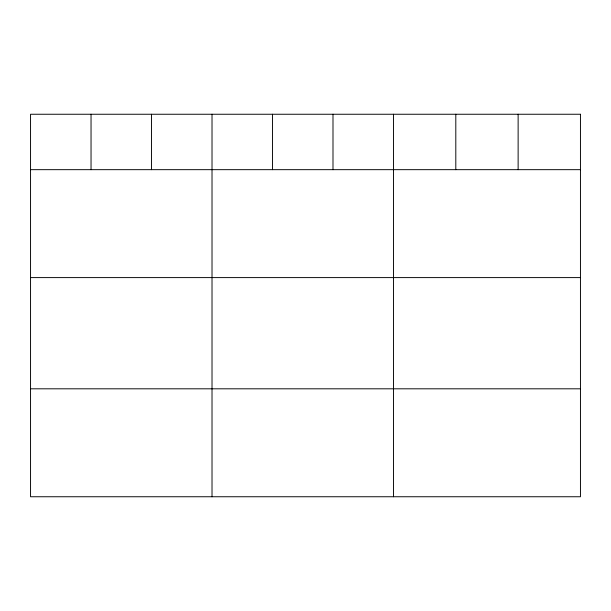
<?xml version="1.0" encoding="UTF-8"?>
<svg xmlns="http://www.w3.org/2000/svg" width="611" height="611" viewBox="0 0 611 611"><rect width="100%" height="100%" fill="white"/><g stroke="black" fill="none" stroke-linecap="round" stroke-linejoin="round"><path stroke-width="0.92" d="M30.55 169.667L580.45 169.667M30.55 277.6L580.45 277.6M30.55 388.81L580.45 388.81M518.128 114.249L518.128 169.667M455.806 114.249L455.806 169.667M393.484 114.249L393.484 496.751M332.995 114.249L332.995 169.667M272.506 114.249L272.506 169.667M212.017 114.249L212.017 496.751M151.528 114.249L151.528 169.667M91.039 114.249L91.039 169.667M580.45 114.249L30.55 114.249L30.55 496.751L580.45 496.751L580.45 114.249"/></g></svg>
